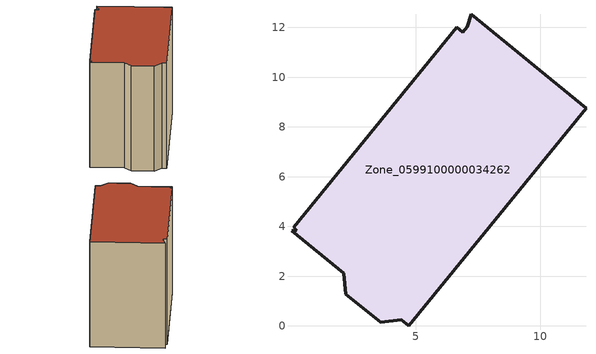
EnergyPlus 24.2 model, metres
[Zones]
Zone_0599100000034262
 floor ground (C_G): 11.85,8.75 4.72,0 4.42,0.24 3.59,0.15 2.19,1.28 2.12,2.12 0.01,3.83 0.21,3.85 0.1,3.96 6.66,12.01 6.89,11.81 7.07,12.03 7.24,12.54 z0
 wall outside (C_F): 4.72,0 11.85,8.75 7.24,12.54 7.07,12.03 6.89,11.81 6.66,12.01 0.1,3.96 0.21,3.85 0.01,3.83 2.12,2.12 2.19,1.28 3.59,0.15 4.42,0.24 4.72,0 z0:9.03
 roof outside (C_R): 7.24,12.54 7.07,12.03 6.89,11.81 6.66,12.01 0.1,3.96 0.21,3.85 0.01,3.83 2.12,2.12 2.19,1.28 3.59,0.15 4.42,0.24 4.72,0 11.85,8.75 z9.03
[BUILDING]
Pand.0599100000034262: North Axis=0; Terrain=City; Loads Convergence Tolerance Value=0.04; Temperature Convergence Tolerance Value=0.4; Solar Distribution=FullExterior; Maximum Number of Warmup Days=25; Minimum Number of Warmup Days=1
[Site:Location]
Rotterdam.The.Hague.AP_ZH_NLD Design_Conditions: Latitude=51.96; Longitude=4.45; Time Zone=1; Elevation=-4.5
[SITE:GROUNDTEMPERATURE:BUILDINGSURFACE]
18, 18, 18, 18, 18, 18, 18, 18, 18, 18, 18, 18
[MATERIAL] Thermal Absorptance=0.9; Solar Absorptance=0.7; Visible Absorptance=0.7
Name | Roughness | Thickness | Conductivity | Density | Specific Heat
G.TC.1946 | MediumSmooth | 0.15 | 1 | 540 | 1210
F.TC.1946 | Rough | 0.3 | 0.857143 | 1920 | 840
R.TC.1946 | MediumRough | 0.2 | 0.909091 | 1500 | 1000
[CONSTRUCTION]
C_G: G.TC.1946
C_F: F.TC.1946
C_R: R.TC.1946
[ZONE]
Zone_0599100000034262: Type=1; Multiplier=1; Ceiling Height=Autocalculate; Volume=Autocalculate; Floor Area=autocalculate; Part of Total Floor Area=Yes
[ZONEINFILTRATION:DESIGNFLOWRATE]
Infil_Zone_0599100000034262: Zone or ZoneList or Space or SpaceList=Zone_0599100000034262; Schedule=AlwaysOn; Design Flow Rate Calculation Method=Flow/Area; Flow Rate per Floor Area=0.003; Constant Term Coefficient=1; Temperature Term Coefficient=0; Velocity Term Coefficient=0; Velocity Squared Term Coefficient=0
[HVACTEMPLATE:ZONE:IDEALLOADSAIRSYSTEM]
Zone_0599100000034262: Maximum Heating Supply Air Temperature=50; Minimum Cooling Supply Air Temperature=13; Maximum Heating Supply Air Humidity Ratio=0.0156; Minimum Cooling Supply Air Humidity Ratio=0.0077; Heating Limit=NoLimit; Cooling Limit=NoLimit; Dehumidification Control Type=ConstantSensibleHeatRatio; Cooling Sensible Heat Ratio=0.7; Dehumidification Setpoint=60; Humidification Control Type=None; Humidification Setpoint=30; Outdoor Air Method=None; Outdoor Air Flow Rate per Person=0.00944; Outdoor Air Flow Rate per Zone Floor Area=0; Outdoor Air Flow Rate per Zone=0; Demand Controlled Ventilation Type=None; Outdoor Air Economizer Type=NoEconomizer; Heat Recovery Type=None; Sensible Heat Recovery Effectiveness=0.7; Latent Heat Recovery Effectiveness=0.65
[ZONECONTROL:THERMOSTAT]
ThermostatControl_Zone_0599100000034262: Zone or ZoneList=Zone_0599100000034262; Control Type Schedule=DualSetpointControlType; Control 1=Thermostat_Zone_0599100000034262; Temperature Difference Between Cutout And Setpoint=0
[THERMOSTATSETPOINT:DUALSETPOINT]
Thermostat_Zone_0599100000034262: Heating Setpoint Temperature Schedule=HeatingSetpoint_Zone_0599100000034262; Cooling Setpoint Temperature Schedule=CoolingSetpoint_Zone_0599100000034262
[SCHEDULE:COMPACT]
HeatingSetpoint_Zone_0599100000034262: Through: 12/31, For: AllDays, Until: 24:00, 21
CoolingSetpoint_Zone_0599100000034262: Through: 12/31, For: AllDays, Until: 24:00, 24
DualSetpointControlType: Through: 12/31, For: AllDays, Until: 24:00, 4
AlwaysOn: Through: 12/31, For: AllDays, Until: 24:00, 1
